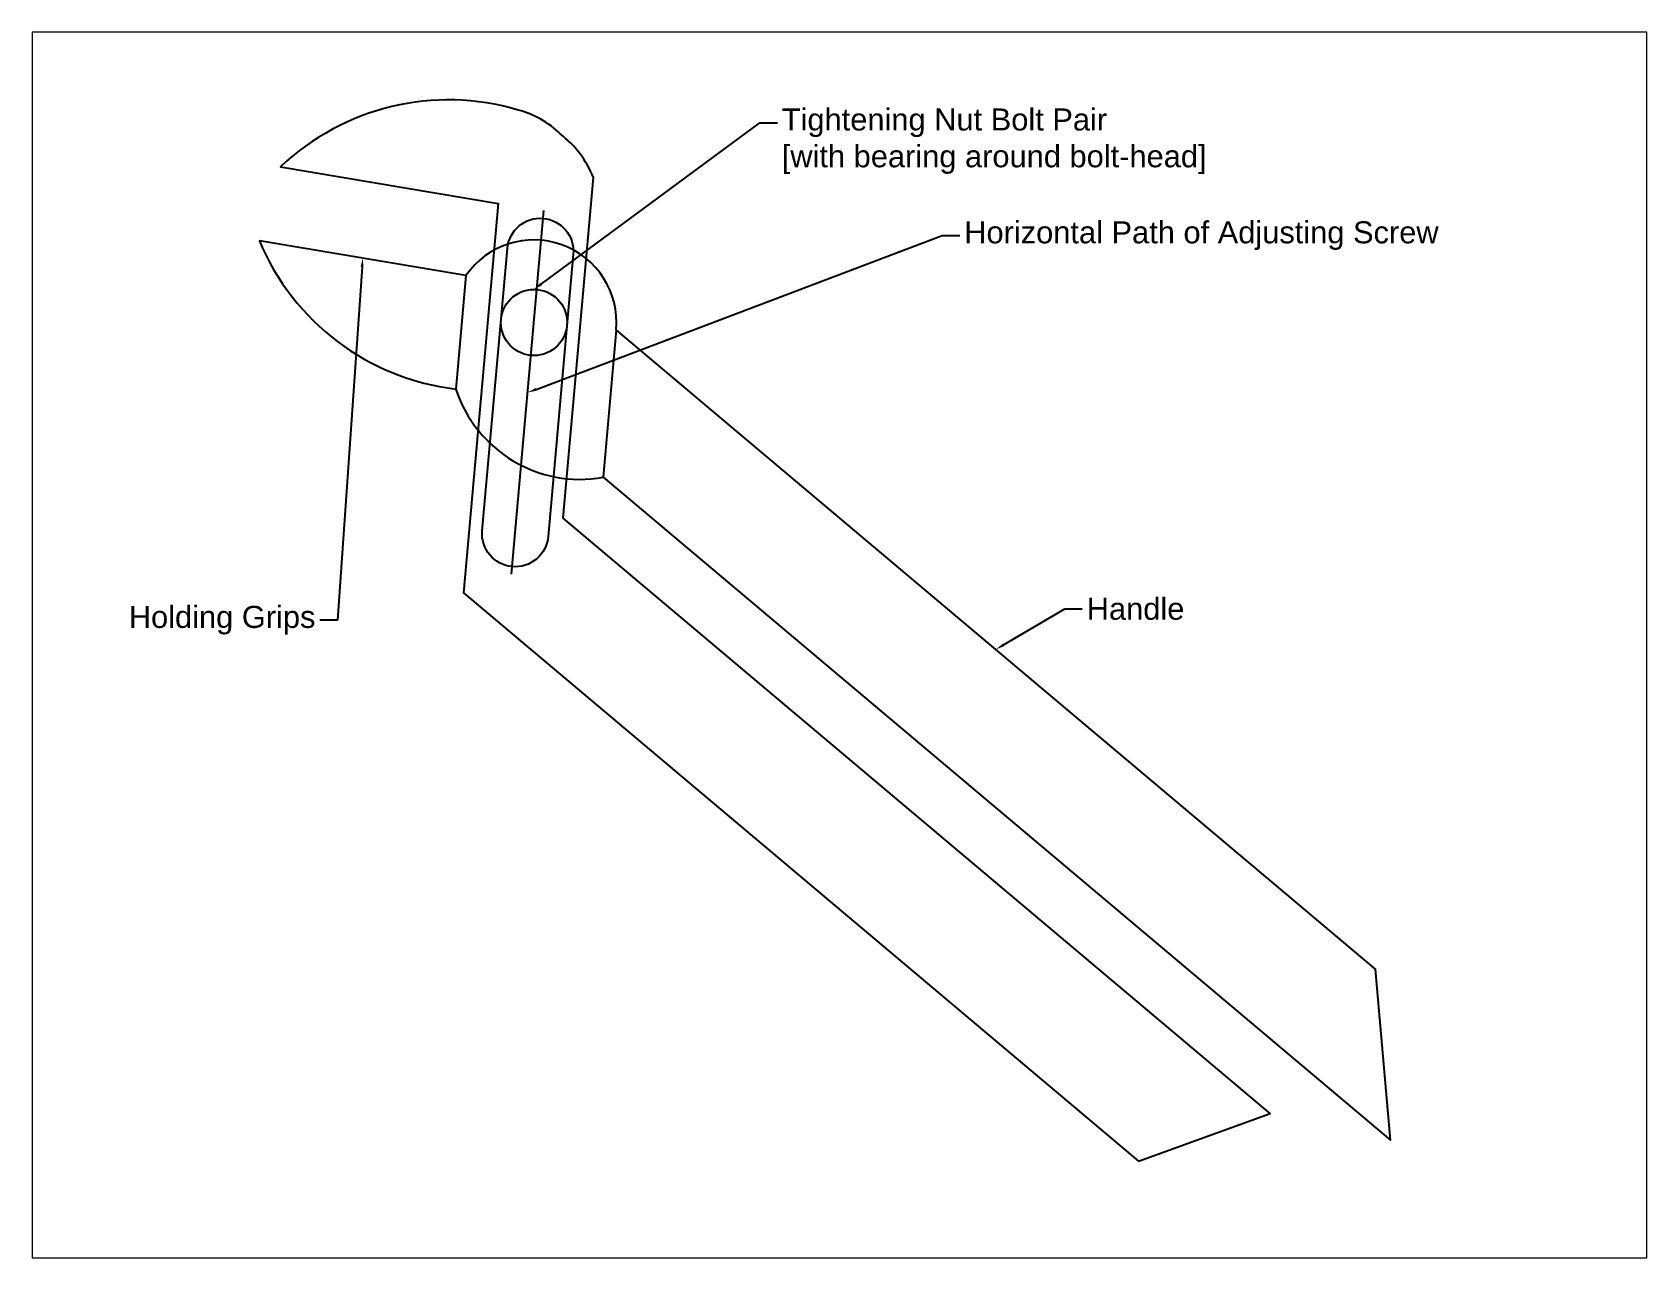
# Paper-space layout 'Layout1' of a CAD drawing. Header units: millimetres. Extents: x 26 to 231, y 20 to 176.
# The model-space entities are those that its viewports show. They can reach past a viewport. Long polylines and large blocks are cut down to what shows.
import ezdxf
from ezdxf import colors
from ezdxf.entities.mleader import LeaderData, LeaderLine
from ezdxf.math import Vec2, Vec3

# ---------------------------------------------------------------- set-up
doc = ezdxf.new("R2010")
doc.units = ezdxf.units.MM
doc.linetypes.add('CENTER2', pattern=[28.575, 19.05, -3.175, 3.175, -3.175])
doc.styles.add('Annotative', font='arial.ttf')
doc.styles.get("Standard").update_dxf_attribs({"font": 'arial.ttf'})

# ---------------------------------------------------------------- blocks, each defined once
blk = doc.blocks.new('*U11')
at = {"color": 0, "linetype": 'CENTER2', "transparency": 16777216}
blk.add_line((-7.33, -82.4), (7.33, 82.4), dxfattribs=at)

msp = doc.modelspace()

# ---------------------------------------------------------------- linework, layer by layer
for p, q in [((5221.35, -3330.22), (5216.78, -3381.61)), ((5289.45, -3354.74), (5283.5, -3421.62))]:
    msp.add_line(p, q)
for points in [[(5526.24, -3731.57), (5585.95, -3709.93), (5265.37, -3440.15), (5279.1, -3285.76, 0.134445), (5264.11, -3266.01, 0.134445), (5245.01, -3255.18, 0.268035), (5137.29, -3280.89), (5235.89, -3297.56), (5220.19, -3474.01)], [(5258.61, -3448.48, -1), (5228.72, -3445.82), (5240.1, -3317.87, -1), (5269.99, -3320.52)], [(5283.5, -3421.62), (5640.42, -3721.99), (5633.75, -3644.49), (5289.45, -3354.74, 0.771135), (5221.35, -3330.22), (5127.68, -3314.38, 0.271093), (5216.78, -3381.61, 0.374398)]]:
    msp.add_lwpolyline(points, format="xyb", close=True)
msp.add_circle((5252.18, -3351.43), 15)

# ---------------------------------------------------------------- block references
at = {"linetype": 'CENTER2'}
msp.add_blockref('*U11', (5249.36, -3383.17), dxfattribs=at)

# ---------------------------------------------------------------- leaders
ml = msp.add_multileader_mtext('Standard')
ml.set_content('Tightening Nut Bolt Pair\\P[with bearing around bolt-head]', color=256)
ml.set_leader_properties()
ml.build(insert=Vec2(0, 0))
ctx = ml.context
ctx.base_point, ctx.char_height, ctx.plane_origin = Vec3(5362.51, -3260.91), 10, Vec3(5252.18, -3336.43)
notes = []
notes.append((ctx, [(0, (1, 1, 0), (5354.51, -3260.91), (1, 0), 8, [(0, [(5252.18, -3336.43)], 0, [])])]))
ctx.mtext.insert, ctx.mtext.flow_direction = Vec3(5364.51, -3254.44), 5
ml = msp.add_multileader_mtext('Standard')
ml.set_content('Horizontal Path of Adjusting Screw', color=256)
ml.set_leader_properties()
ml.build(insert=Vec2(0, 0))
ctx = ml.context
ctx.base_point, ctx.char_height, ctx.plane_origin = Vec3(5445.24, -3312.05), 10, Vec3(5249.36, -3383.17)
notes.append((ctx, [(0, (1, 1, 0), (5437.24, -3312.05), (1, 0), 8, [(0, [(5249.36, -3383.17)], 0, [])])]))
ctx.mtext.insert, ctx.mtext.flow_direction = Vec3(5447.24, -3305.58), 5
ml = msp.add_multileader_mtext('Standard')
ml.set_content('Holding Grips', color=256)
ml.set_leader_properties()
ml.build(insert=Vec2(0, 0))
ctx = ml.context
ctx.base_point, ctx.char_height, ctx.plane_origin = Vec3(5068.13, -3486.34), 10, Vec3(5174.52, -3322.3)
ctx.text_align_type = 2
notes.append((ctx, [(0, (1, 1, 0), (5163.1, -3486.34), (-1, 0), 8, [(0, [(5174.52, -3322.3)], 0, [])])]))
ctx.mtext.insert, ctx.mtext.alignment, ctx.mtext.flow_direction = Vec3(5153.1, -3479.87), 3, 5
ml = msp.add_multileader_mtext('Standard')
ml.set_content('Handle', color=256, style='Annotative')
ml.set_leader_properties()
ml.build(insert=Vec2(0, 0))
ctx = ml.context
ctx.base_point, ctx.char_height, ctx.plane_origin = Vec3(5500.78, -3481.25), 10, Vec3(5461.6, -3499.62)
notes.append((ctx, [(0, (1, 1, 0), (5492.78, -3481.25), (1, 0), 8, [(0, [(5461.6, -3499.62)], 0, [])])]))
ctx.mtext.insert, ctx.mtext.flow_direction = Vec3(5502.78, -3476.17), 5
for ctx, leaders in notes:
    for number, flags, end, landing, length, lines in leaders:
        leader = LeaderData()
        leader.index, (leader.has_last_leader_line, leader.has_dogleg_vector, leader.attachment_direction) = number, flags
        leader.last_leader_point, leader.dogleg_vector, leader.dogleg_length = Vec3(end), Vec3(landing), length
        for number, points, colour, breaks in lines:
            line = LeaderLine()
            line.index, line.vertices, line.color, line.breaks = number, Vec3.list(points), colors.encode_raw_color(colour), breaks
            leader.lines.append(line)
        ctx.leaders.append(leader)

psp = doc.layouts.get("Layout1")

# ---------------------------------------------------------------- viewports
at = {"layer": '0'}
psp.add_viewport(center=(128.5, 97.5), size=(205.6, 156), view_center_point=(5390.69, -3497.61), view_height=555.3469, dxfattribs=at)

doc.saveas('drawing.dxf')
